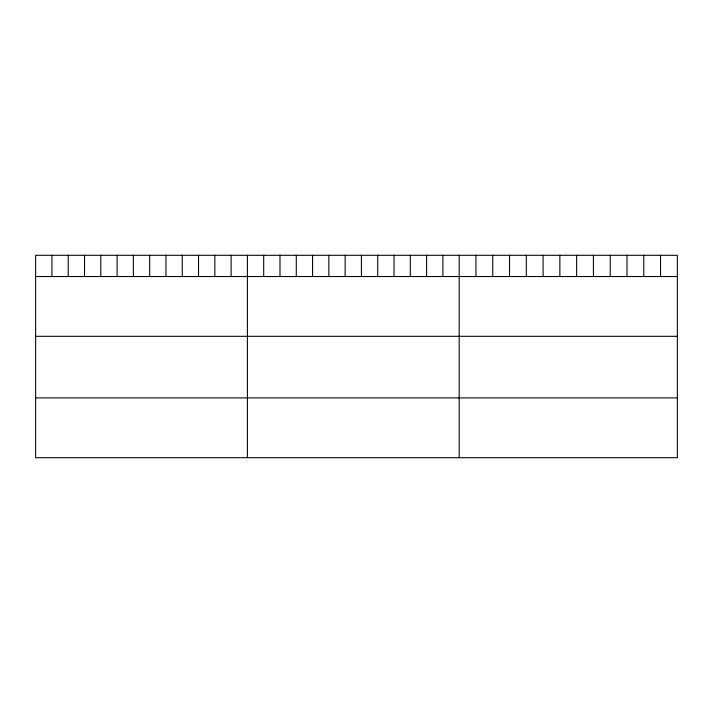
<?xml version="1.0" encoding="UTF-8"?>
<svg xmlns="http://www.w3.org/2000/svg" width="713" height="713" viewBox="0 0 713 713"><rect width="100%" height="100%" fill="white"/><g stroke="black" fill="none" stroke-linecap="round" stroke-linejoin="round"><path stroke-width="1.07" d="M677.35 276.528L677.35 457.71L35.65 457.71L35.65 255.29L677.35 255.29L677.35 276.528L35.65 276.528M35.65 336.322L677.35 336.322M35.65 397.916L677.35 397.916M660.568 255.29L660.568 276.528M643.786 255.29L643.786 276.528M627.003 255.29L627.003 276.528M610.221 255.29L610.221 276.528M593.439 255.29L593.439 276.528M576.657 255.29L576.657 276.528M559.865 255.29L559.865 276.528M543.083 255.29L543.083 276.528M526.301 255.29L526.301 276.528M509.519 255.29L509.519 276.528M492.736 255.29L492.736 276.528M475.954 255.29L475.954 276.528M459.172 255.29L459.172 457.71M442.88 255.29L442.88 276.528M426.597 255.29L426.597 276.528M410.305 255.29L410.305 276.528M394.013 255.29L394.013 276.528M377.73 255.29L377.73 276.528M361.438 255.29L361.438 276.528M345.145 255.29L345.145 276.528M328.853 255.29L328.853 276.528M312.57 255.29L312.57 276.528M296.278 255.29L296.278 276.528M279.986 255.29L279.986 276.528M263.703 255.29L263.703 276.528M247.411 255.29L247.411 457.71M231.119 255.29L231.119 276.528M214.836 255.29L214.836 276.528M198.544 255.29L198.544 276.528M182.252 255.29L182.252 276.528M165.969 255.29L165.969 276.528M149.677 255.29L149.677 276.528M133.384 255.29L133.384 276.528M117.092 255.29L117.092 276.528M100.809 255.29L100.809 276.528M84.517 255.29L84.517 276.528M68.225 255.29L68.225 276.528M51.942 255.29L51.942 276.528"/></g></svg>
